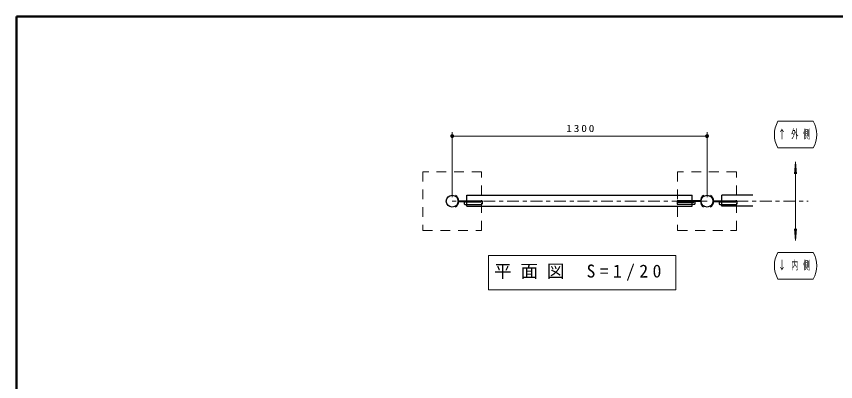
# Model space of a CAD drawing. Units: millimetres on the paper, scale 1:20. Extents: x -385 to 0, y 0 to 267.
# Drawn here: x -385 to -176, y 173.9 to 267 of the extents above; entities that cross this region are included whole.
import ezdxf

# ---------------------------------------------------------------- set-up
doc = ezdxf.new("R2010")
doc.units = ezdxf.units.MM
doc.linetypes.add('USER1', pattern=[4.5, 2.5, -2])
doc.linetypes.add('USER2', pattern=[6, 3, -1, 1, -1])
doc.layers.add('LY_1', color=7, linetype='Continuous', lineweight=13)
doc.styles.add('ＭＳ ゴシック', font='')
doc.styles.get('ＭＳ ゴシック').set_extended_font_data('MS Gothic')

# ---------------------------------------------------------------- blocks, each defined once
blk = doc.blocks.new('filled_dot')
at = {"color": 0, "linetype": 'Continuous', "lineweight": -2, "const_width": 1.25}
blk.add_lwpolyline([(-0.625, 0, 1), (0.625, 0, 1)], format="xyb", close=True, dxfattribs=at)

msp = doc.modelspace()

# ---------------------------------------------------------------- linework, layer by layer
at = {"layer": 'LY_1', "lineweight": 50}
for p, q in [((0, 267), (-385, 267)), ((-385, 267), (-385, 0))]:
    msp.add_line(p, q, dxfattribs=at)
at = {"layer": 'LY_1'}
for p, q in [((-190.752, 240.266), (-181.752, 240.266)), ((-273.834, 220.882), (-273.834, 237.481)), ((-273.834, 236.481), (-208.834, 236.481)), ((-208.834, 220.882), (-208.834, 237.481)), ((-190.752, 233.466), (-181.752, 233.466)), ((-186.252, 229.882), (-186.513, 226.893)), ((-186.252, 229.882), (-185.99, 226.893)), ((-186.252, 219.882), (-186.252, 229.882)), ((-186.252, 219.882), (-186.252, 209.882)), ((-186.252, 209.882), (-186.513, 212.87)), ((-186.252, 209.882), (-185.99, 212.87)), ((-264.573, 206.066), (-264.573, 197.266)), ((-216.773, 206.066), (-264.573, 206.066)), ((-216.773, 197.266), (-216.773, 206.066)), ((-190.752, 206.834), (-181.752, 206.834)), ((-190.752, 200.034), (-181.752, 200.034)), ((-264.573, 197.266), (-216.773, 197.266))]:
    msp.add_line(p, q, dxfattribs=at)
at = {"layer": 'LY_1', "linetype": 'USER1'}
for p, q in [((-266.334, 227.382), (-281.334, 227.382)), ((-281.334, 227.382), (-281.334, 212.382)), ((-266.334, 212.382), (-266.334, 227.382)), ((-201.334, 227.382), (-216.334, 227.382)), ((-216.334, 227.382), (-216.334, 212.382)), ((-201.334, 212.382), (-201.334, 227.382)), ((-281.334, 212.382), (-266.334, 212.382)), ((-216.334, 212.382), (-201.334, 212.382))]:
    msp.add_line(p, q, dxfattribs=at)
at = {"layer": 'LY_1', "linetype": 'USER2'}
for p, q in [((-208.834, 219.882), (-273.834, 219.882)), ((-201.334, 219.882), (-183.072, 219.882))]:
    msp.add_line(p, q, dxfattribs=at)
at = {"layer": 'LY_1', "lineweight": 25}
for p, q in [((-273.056, 221.179), (-272.976, 221.317)), ((-272.161, 219.962), (-266.524, 219.962)), ((-272.161, 219.802), (-266.524, 219.802)), ((-270.749, 219.702), (-270.749, 219.202)), ((-270.473, 219.602), (-270.473, 219.802)), ((-266.499, 219.602), (-270.473, 219.602)), ((-270.078, 218.632), (-270.078, 221.382)), ((-270.078, 221.382), (-212.59, 221.382)), ((-266.524, 219.962), (-266.524, 219.802)), ((-266.499, 219.902), (-266.499, 219.602)), ((-266.399, 220.002), (-266.299, 220.002)), ((-266.199, 219.902), (-266.199, 219.202)), ((-216.469, 219.902), (-216.469, 219.202)), ((-216.269, 220.002), (-216.369, 220.002)), ((-216.169, 219.902), (-216.169, 219.602)), ((-216.169, 219.602), (-212.195, 219.602)), ((-210.506, 219.962), (-216.144, 219.962)), ((-216.144, 219.962), (-216.144, 219.802)), ((-210.506, 219.802), (-216.144, 219.802)), ((-212.59, 218.632), (-212.59, 221.382)), ((-212.195, 219.602), (-212.195, 219.802)), ((-211.919, 219.702), (-211.919, 219.202)), ((-209.611, 221.179), (-209.691, 221.317)), ((-208.056, 221.179), (-207.976, 221.317)), ((-207.161, 219.962), (-201.524, 219.962)), ((-207.161, 219.802), (-201.524, 219.802)), ((-205.749, 219.702), (-205.749, 219.202)), ((-205.473, 219.602), (-205.473, 219.802)), ((-201.499, 219.602), (-205.473, 219.602)), ((-205.078, 218.632), (-205.078, 221.382)), ((-197.153, 221.382), (-205.078, 221.382)), ((-201.524, 219.962), (-201.524, 219.802)), ((-201.499, 219.902), (-201.499, 219.602)), ((-201.399, 220.002), (-201.299, 220.002)), ((-201.199, 219.902), (-201.199, 219.202)), ((-273.056, 218.585), (-272.976, 218.446)), ((-270.599, 219.052), (-266.349, 219.052)), ((-270.078, 218.632), (-212.59, 218.632)), ((-212.069, 219.052), (-216.319, 219.052)), ((-209.611, 218.585), (-209.691, 218.446)), ((-208.056, 218.585), (-207.976, 218.446)), ((-205.599, 219.052), (-201.349, 219.052)), ((-197.153, 218.632), (-205.078, 218.632))]:
    msp.add_line(p, q, dxfattribs=at)
for centre in [(-273.834, 219.882), (-208.834, 219.882)]:
    msp.add_circle(centre, 1.512, dxfattribs=at)
at = {"layer": 'LY_1'}
for centre, start, end in [((-184.863, 236.866), 150, 210), ((-187.641, 236.866), 330, 30), ((-184.863, 203.434), 150, 210), ((-187.641, 203.434), 330, 30)]:
    msp.add_arc(centre, 6.8, start, end, dxfattribs=at)
at = {"layer": 'LY_1', "lineweight": 25}
for centre, radius, start, end in [((-273.834, 219.882), 1.673, 300.85647, 59.14353), ((-270.649, 219.702), 0.1, 90, 180), ((-266.399, 219.902), 0.1, 90, 180), ((-266.299, 219.902), 0.1, 0, 90), ((-216.369, 219.902), 0.1, 90, 180), ((-216.269, 219.902), 0.1, 0, 90), ((-212.019, 219.702), 0.1, 0, 90), ((-208.834, 219.882), 1.673, 120.85647, 239.14353), ((-208.834, 219.882), 1.673, 300.85647, 59.14353), ((-205.649, 219.702), 0.1, 90, 180), ((-201.399, 219.902), 0.1, 90, 180), ((-201.299, 219.902), 0.1, 0, 90), ((-270.599, 219.202), 0.15, 180, 270), ((-266.349, 219.202), 0.15, 270, 0), ((-216.319, 219.202), 0.15, 180, 270), ((-212.069, 219.202), 0.15, 270, 0), ((-205.599, 219.202), 0.15, 180, 270), ((-201.349, 219.202), 0.15, 270, 0)]:
    msp.add_arc(centre, radius, start, end, dxfattribs=at)

# ---------------------------------------------------------------- block references
at = {"layer": 'LY_1', "xscale": 0.4, "yscale": 0.4}
msp.add_blockref('filled_dot', (-273.834, 236.481), dxfattribs=at)
at = {"layer": 'LY_1', "xscale": 0.4, "yscale": 0.4, "rotation": 180}
msp.add_blockref('filled_dot', (-208.834, 236.481), dxfattribs=at)

# ---------------------------------------------------------------- texts
at = {"layer": 'LY_1', "style": 'ＭＳ ゴシック'}
for s, insert, char_height, attachment_point in [('\\T1.33;\\W1.15;1300', (-240.913, 237.481), 1.833, 8), ('\\T1.64;\\W0.6;↑外側', (-190.752, 236.866), 2.199, 4), ('\\T1.64;\\W0.6;↓内側', (-190.752, 203.434), 2.199, 4), ('\\T1.5;平面図\\~S=1/20', (-263.173, 201.666), 3.299, 4)]:
    msp.add_mtext(s, dxfattribs=dict(at, insert=insert, char_height=char_height, attachment_point=attachment_point))

doc.saveas('drawing.dxf')
